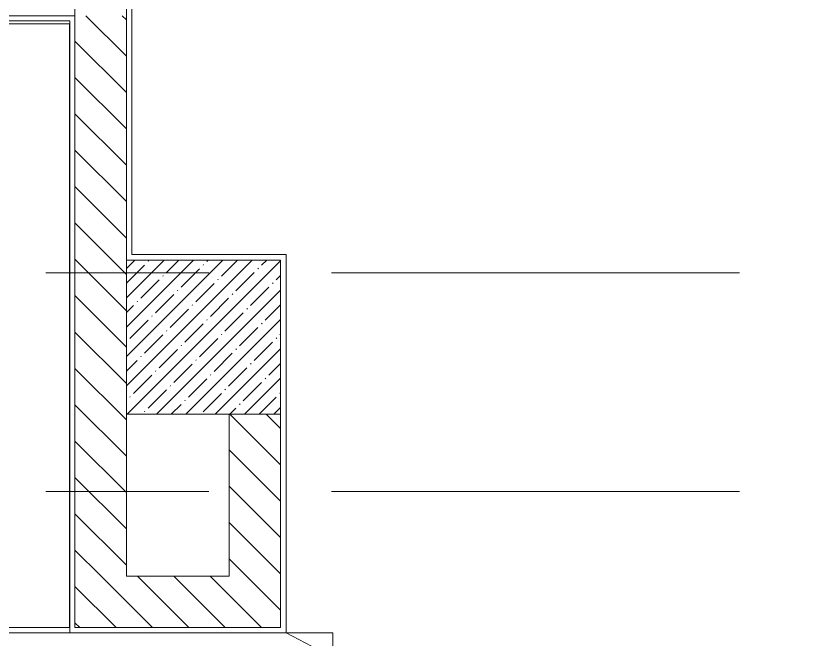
# Model space of a CAD drawing. Header units: millimetres. Extents: x -4029 to 232974, y -8553 to 104777.
# Drawn here: x 8680 to 11762, y 20725 to 23150 of the extents above; entities that cross this region are included whole.
import ezdxf

# ---------------------------------------------------------------- set-up
doc = ezdxf.new("R2010")
doc.units = ezdxf.units.MM
doc.linetypes.add('Осевая', pattern=[3175, 635, -476.25, 1587.5, -476.25])
for name, color, linetype, lineweight in [('A-AREA-BNDY', 7, 'Continuous', 9), ('A-WALL-1', 7, 'Continuous', 13), ('I-WALL', 7, 'Continuous', 9), ('S-COLS', 7, 'Continuous', 9), ('Оси-2', 7, 'Осевая', 9)]:
    doc.layers.add(name, color=color, linetype=linetype, lineweight=lineweight)
doc.layers.add('A-FLOR-1', color=7, linetype='Continuous', lineweight=9, true_color=0xaaaaaa)
pattern_1 = [(135, (0, 0), (-70.71068, -70.71068), [])]

# ---------------------------------------------------------------- blocks, each defined once
blk = doc.blocks.new('BSC_Колонна _Прямоугольная - 600х600-23998051-План монтажа стен и перегородок 1 этажа в осях 1-12')
at = {"layer": 'S-COLS'}
h = blk.add_hatch(dxfattribs=at)
h.set_pattern_fill('FP_90', color=256, style=0, pattern_type=2)
h.set_pattern_definition([(45, (-9410, -21900), (-57.02463, 57.02463), []), (45, (-9352.975, -21900), (-57.02463, 57.02463), [100.806, -20.161, 3.353, -16.808])])
h.paths.add_polyline_path([(-300, -300), (300, -300), (300, 300), (-300, 300)])
for p, q in [((300, 300), (-300, 300)), ((-300, 300), (-300, -300)), ((300, -300), (300, 300)), ((-300, -300), (300, -300))]:
    blk.add_line(p, q, dxfattribs=at)

msp = doc.modelspace()

# ---------------------------------------------------------------- hatches: boundary and pattern name
at = {"layer": 'I-WALL'}
h = msp.add_hatch(dxfattribs=at)
h.set_pattern_fill('FP_18', color=256, style=0, pattern_type=2)
h.set_pattern_definition(pattern_1)
h.paths.add_polyline_path([(8910, 20970), (9110, 20970), (9110, 23150), (8910, 23150), (8910, 20980.829)])
h = msp.add_hatch(dxfattribs=at)
h.set_pattern_fill('FP_18', color=256, style=0, pattern_type=2)
h.set_pattern_definition(pattern_1)
h.paths.add_polyline_path([(9710, 20970), (9710, 21600), (9510, 21600), (9510, 20970)])
h = msp.add_hatch(dxfattribs=at)
h.set_pattern_fill('FP_18', color=256, style=0, pattern_type=2)
h.set_pattern_definition(pattern_1)
h.paths.add_polyline_path([(9003.993, 20770), (9710, 20770), (9710, 20970), (8910, 20970), (8910, 20770)])

# ---------------------------------------------------------------- linework, layer by layer
at = {"layer": 'A-AREA-BNDY', "flags": 128}
for points in [[(13460.2565, 27150), (9731, 27150), (9731, 26479), (9089, 26479), (9089, 27150), (4681, 27150), (4681, 26479), (4060, 26479), (4060, 25771), (9731, 25771), (9731, 24299), (9131, 24299), (9131, 22221), (9731, 22221), (9731, 20749.5), (9952.5856, 20632.6554)], [(9912.5856, 19299.2239), (9912.5856, 20749), (8889.5, 20749), (8889.5, 20770), (6570.0001, 20770), (6570.0001, 20742), (6570.0001, 15493.5096)]]:
    msp.add_lwpolyline(points, dxfattribs=at)
msp.add_lwpolyline([(4060, 21720), (3871.1204, 21720), (3871.1204, 20770), (6570.0001, 20770), (8889, 20770), (8889, 23119), (6269, 23119), (6269, 25509), (4060, 25509), (4060, 22221), (4681, 22221), (4681, 21579), (4060, 21579)], close=True, dxfattribs=at)
at = {"layer": 'A-FLOR-1'}
for p, q in [((8890, 23130), (7955, 23130)), ((8890, 20750), (8890, 23130)), ((6780.0001, 20750), (8890, 20750))]:
    msp.add_line(p, q, dxfattribs=at)
at = {"layer": 'A-WALL-1'}
msp.add_line((8910, 23150), (8910, 23230), dxfattribs=at)
at = {"layer": 'I-WALL'}
for p, q in [((9110, 22200), (9110, 24320)), ((8005, 23150), (8910, 23150)), ((8910, 23150), (8910, 20770)), ((9110, 20970), (9110, 21600)), ((9510, 21600), (9510, 20970)), ((9710, 20770), (9710, 21600)), ((9510, 20970), (9110, 20970)), ((8910, 20770), (9710, 20770))]:
    msp.add_line(p, q, dxfattribs=at)
at = {"layer": 'Оси-2'}
for p, q in [((-728.7494, 22150.0001), (36035.9723, 22150.0001)), ((-728.7494, 21300.0001), (36035.9723, 21300.0001))]:
    msp.add_line(p, q, dxfattribs=at)

# ---------------------------------------------------------------- block references
at = {"layer": 'S-COLS'}
msp.add_blockref('BSC_Колонна _Прямоугольная - 600х600-23998051-План монтажа стен и перегородок 1 этажа в осях 1-12', (9410, 21900), dxfattribs=at)

doc.saveas('drawing.dxf')
